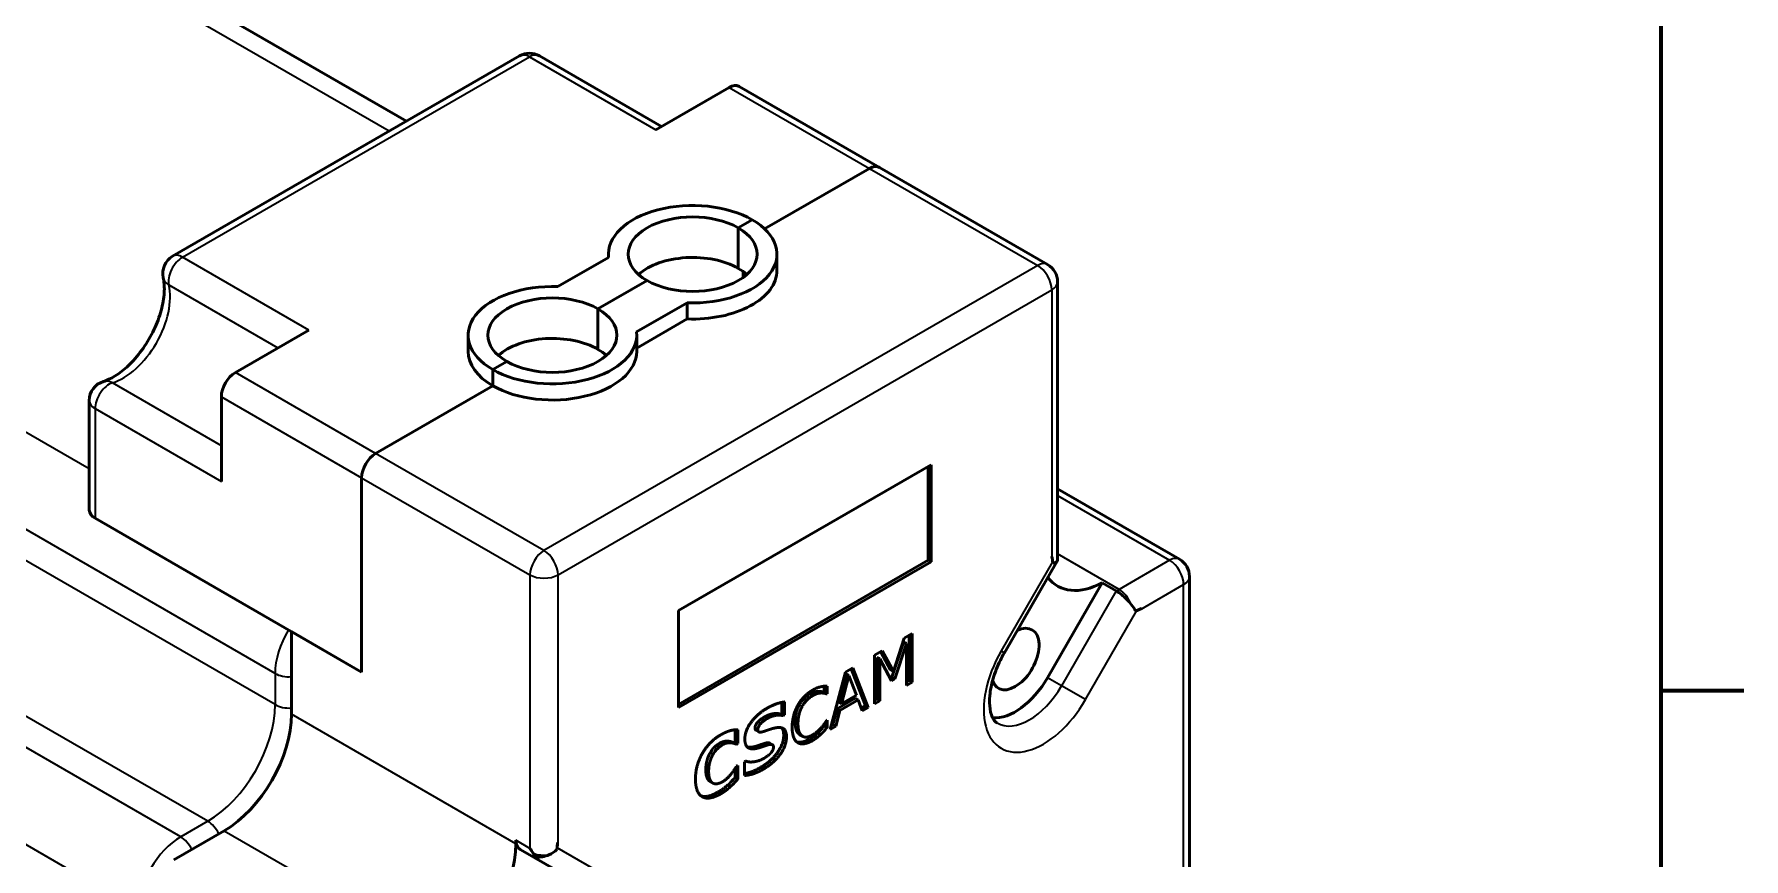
# Model space of a CAD drawing. Header units: millimetres. Extents: x -573 to 765, y -109 to 361.
# Drawn here: x -150.7 to -64.6, y 261.2 to 302.8 of the extents above; entities that cross this region are included whole.
import ezdxf

# ---------------------------------------------------------------- set-up
doc = ezdxf.new("R2010")
doc.units = ezdxf.units.MM
doc.header["$LTSCALE"] = 1.2
for name, color, linetype, lineweight in [('경계(ISO)', 7, 'Continuous', 70), ('외형선(ISO)', 7, 'Continuous', 50), ('좁은 외형선(ISO)', 7, 'Continuous', 35)]:
    doc.layers.add(name, color=color, linetype=linetype, lineweight=lineweight)

# ---------------------------------------------------------------- blocks, each defined once
blk = doc.blocks.new('경계 Default Border')
at = {"layer": '경계(ISO)'}
blk.add_line((410, 222.75), (413.4, 222.75), dxfattribs=at)
at = {"layer": '경계(ISO)', "flags": 128}
blk.add_lwpolyline([(10, 10), (10, 287), (410, 287), (410, 10), (10, 10)], dxfattribs=at)

msp = doc.modelspace()

# ---------------------------------------------------------------- linework, layer by layer
at = {"layer": '외형선(ISO)', "color": 0}
for p, q in [((-131.977, 298.393), (-148.741, 308.071)), ((-143.766, 291.587), (-126.277, 301.684)), ((-119.12, 298.129), (-125.277, 301.684)), ((-119.413, 297.96), (-115.713, 300.097)), ((-108.141, 296.064), (-115.213, 300.146)), ((-108.641, 296.014), (-113.923, 292.965)), ((-108.641, 296.014), (-113.923, 292.965)), ((-99.656, 291.165), (-108.141, 296.064)), ((-115.253, 293.014), (-114.546, 293.422)), ((-114.546, 293.422), (-115.253, 293.014)), ((-115.253, 293.014), (-115.253, 290.972)), ((-115.253, 293.014), (-115.253, 290.972)), ((-121.792, 291.525), (-124.341, 290.053)), ((-121.801, 291.519), (-121.801, 291.687)), ((-113.301, 290.87), (-113.301, 291.687)), ((-115.005, 290.52), (-115.005, 290.812)), ((-119.849, 290.36), (-122.324, 288.931)), ((-119.849, 290.36), (-122.324, 288.931)), ((-99.156, 276.337), (-99.156, 290.299)), ((-122.324, 288.931), (-122.324, 286.89)), ((-122.324, 288.931), (-122.324, 286.89)), ((-117.832, 289.238), (-120.381, 287.767)), ((-117.832, 289.238), (-117.832, 288.422)), ((-140.603, 285.726), (-136.902, 287.863)), ((-117.832, 288.422), (-120.372, 286.955)), ((-128.872, 287.604), (-128.872, 286.788)), ((-120.372, 286.788), (-120.372, 287.604)), ((-126.92, 286.278), (-127.627, 285.869)), ((-126.92, 286.278), (-127.627, 285.869)), ((-127.627, 285.053), (-127.627, 285.869)), ((-127.627, 285.869), (-127.627, 285.053)), ((-141.31, 280.229), (-141.31, 284.502)), ((-127.627, 285.053), (-133.532, 281.644)), ((-127.627, 285.053), (-133.532, 281.644)), ((-147.967, 278.786), (-147.967, 284.311)), ((-118.258, 273.724), (-105.53, 281.072)), ((-105.672, 280.991), (-105.672, 276.255)), ((-105.53, 281.072), (-105.53, 276.173)), ((-134.239, 280.419), (-134.239, 270.621)), ((-134.239, 280.419), (-134.239, 270.621)), ((-93.009, 276.305), (-99.156, 279.853)), ((-134.239, 270.621), (-147.674, 278.378)), ((-105.672, 276.255), (-118.258, 268.988)), ((-105.53, 276.173), (-118.258, 268.825)), ((-105.53, 276.173), (-105.672, 276.255)), ((-101.839, 271.593), (-99.171, 276.216)), ((-99.449, 276.389), (-99.43, 276.421)), ((-99.43, 276.421), (-99.431, 276.422)), ((-96.903, 275.116), (-99.663, 270.336)), ((-96.903, 275.116), (-96.196, 274.707)), ((-92.509, 275.439), (-92.509, 246.698)), ((-118.258, 268.825), (-118.258, 273.724)), ((-94.93, 273.823), (-94.949, 273.791)), ((-94.93, 273.823), (-94.931, 273.824)), ((-137.774, 268.498), (-137.774, 272.662)), ((-137.774, 272.662), (-134.239, 270.621)), ((-106.885, 272.33), (-106.493, 272.556)), ((-106.635, 272.474), (-106.635, 270.188)), ((-106.493, 272.556), (-106.493, 270.106)), ((-108.381, 271.466), (-107.996, 271.688)), ((-108.07, 271.645), (-107.573, 270.732)), ((-107.996, 271.688), (-107.432, 270.65)), ((-106.917, 272.134), (-107.506, 270.359)), ((-107.432, 270.65), (-106.885, 272.33)), ((-106.776, 272.053), (-107.364, 270.277)), ((-106.776, 272.053), (-106.917, 272.134)), ((-106.776, 269.943), (-106.776, 272.053)), ((-110.625, 267.721), (-109.853, 270.616)), ((-109.853, 270.616), (-109.475, 270.834)), ((-109.565, 270.782), (-108.844, 268.912)), ((-109.475, 270.834), (-108.703, 268.83)), ((-108.381, 269.016), (-108.381, 271.466)), ((-108.118, 271.278), (-108.259, 271.359)), ((-108.259, 271.359), (-108.259, 269.25)), ((-107.532, 270.18), (-108.118, 271.278)), ((-108.118, 271.278), (-108.118, 269.168)), ((-107.432, 270.65), (-107.573, 270.732)), ((-110.917, 269.905), (-110.917, 269.607)), ((-110.776, 269.911), (-110.776, 269.525)), ((-109.812, 270.519), (-110.186, 269.099)), ((-109.671, 270.437), (-110.045, 269.017)), ((-109.671, 270.437), (-109.812, 270.519)), ((-109.299, 269.448), (-109.671, 270.437)), ((-107.506, 270.359), (-107.599, 270.305)), ((-107.364, 270.277), (-107.532, 270.18)), ((-107.364, 270.277), (-107.506, 270.359)), ((-106.635, 270.188), (-106.776, 270.106)), ((-106.493, 270.106), (-106.776, 269.943)), ((-106.493, 270.106), (-106.635, 270.188)), ((-113.061, 269.09), (-113.061, 268.537)), ((-112.92, 269.113), (-112.92, 268.456)), ((-110.917, 269.607), (-110.938, 269.595)), ((-110.797, 269.513), (-110.938, 269.595)), ((-110.776, 269.525), (-110.917, 269.607)), ((-110.776, 269.525), (-110.797, 269.513)), ((-109.352, 269.299), (-110.275, 268.766)), ((-110.045, 269.017), (-110.186, 269.099)), ((-109.21, 269.217), (-110.133, 268.684)), ((-110.045, 269.017), (-109.299, 269.448)), ((-109.21, 269.217), (-109.352, 269.299)), ((-109.003, 268.657), (-109.21, 269.217)), ((-108.844, 268.912), (-109.052, 268.792)), ((-108.703, 268.83), (-108.844, 268.912)), ((-108.259, 269.25), (-108.381, 269.18)), ((-108.118, 269.168), (-108.381, 269.016)), ((-108.118, 269.168), (-108.259, 269.25)), ((-114.108, 268.033), (-114.249, 268.115)), ((-113.061, 268.537), (-113.13, 268.498)), ((-112.989, 268.416), (-113.13, 268.498)), ((-112.92, 268.456), (-113.061, 268.537)), ((-112.92, 268.456), (-112.989, 268.416)), ((-110.797, 268.181), (-110.776, 268.193)), ((-110.776, 268.193), (-110.776, 267.811)), ((-110.275, 268.766), (-110.481, 267.967)), ((-110.133, 268.684), (-110.339, 267.885)), ((-110.133, 268.684), (-110.275, 268.766)), ((-108.703, 268.83), (-109.003, 268.657)), ((-115.413, 267.706), (-115.413, 267.102)), ((-115.272, 267.714), (-115.272, 267.021)), ((-114.216, 267.601), (-114.357, 267.683)), ((-112.014, 267.38), (-112.156, 267.462)), ((-110.917, 268.002), (-110.917, 267.893)), ((-110.776, 267.811), (-110.917, 267.893)), ((-110.339, 267.885), (-110.625, 267.721)), ((-110.481, 267.967), (-110.574, 267.914)), ((-110.339, 267.885), (-110.481, 267.967)), ((-115.621, 267.052), (-115.762, 267.134)), ((-115.413, 267.102), (-115.486, 267.06)), ((-115.344, 266.979), (-115.486, 267.06)), ((-115.272, 267.021), (-115.413, 267.102)), ((-115.272, 267.021), (-115.344, 266.979)), ((-113.532, 266.956), (-113.674, 267.037)), ((-115.413, 265.755), (-115.413, 265.309)), ((-115.338, 265.872), (-115.272, 265.91)), ((-115.272, 265.91), (-115.272, 265.227)), ((-114.936, 266.085), (-114.865, 266.126)), ((-114.936, 265.402), (-114.936, 266.085)), ((-116.536, 265.022), (-116.677, 265.104)), ((-115.627, 264.858), (-115.769, 264.94)), ((-115.272, 265.227), (-115.413, 265.309)), ((-143.714, 261.15), (-141.168, 262.62)), ((-126.461, 262.138), (-126.461, 261.966)), ((-124.358, 262.029), (-124.358, 262.03)), ((-124.339, 262.019), (-124.358, 262.029)), ((-126.253, 261.68), (-125.546, 261.272)), ((-125.546, 261.272), (-122.997, 259.8))]:
    msp.add_line(p, q, dxfattribs=at)
for centre, start, end in [((-125.777, 300.818), 60, 120), ((-143.266, 290.721), 120, 193.05943), ((-100.156, 290.299), 0, 60), ((-146.967, 284.311), 106.94057, 180), ((-93.509, 275.439), 0, 60)]:
    msp.add_arc(centre, 1, start, end, dxfattribs=at)
for centre, major_axis, ratio, start_param, end_param in [((-115.713, 299.28), (0.5, 0.866), 0.57735, 0, 0.785398), ((-108.641, 295.198), (0.5, 0.866), 0.57735, 0, 0.785398), ((-108.641, 295.198), (0.5, 0.866), 0.57735, 0, 0.785398), ((-117.551, 291.687), (-4.25, 0), 0.57735, 3.926991, 6.34933), ((-117.551, 291.687), (-3.25, 0), 0.57735, 3.926991, 7.068583), ((-117.551, 291.687), (4.25, 0), 0.57735, 4.646245, 7.068583), ((-117.551, 291.687), (3.25, 0), 0.57735, 3.926991, 7.068583), ((-117.551, 289.646), (-3.25, 0), 0.57735, 3.926991, 5.708074), ((-117.551, 290.87), (4.25, 0), 0.57735, 4.646245, 6.283185), ((-117.551, 289.646), (-3.25, 0), 0.57735, 3.716704, 3.926991), ((-124.622, 287.604), (-4.25, 0), 0.57735, 4.646245, 7.068583), ((-124.622, 287.604), (-3.25, 0), 0.57735, 3.926991, 7.068583), ((-124.622, 287.604), (3.25, 0), 0.57735, 3.926991, 7.068583), ((-124.622, 287.604), (4.25, 0), 0.57735, 3.926991, 6.34933), ((-124.622, 285.563), (-3.25, 0), 0.57735, 3.926991, 5.708074), ((-124.622, 286.788), (-4.25, 0), 0.57735, 0, 0.785398), ((-124.622, 286.788), (4.25, 0), 0.57735, 3.926991, 6.283185), ((-124.622, 285.563), (-3.25, 0), 0.57735, 3.716704, 3.926991), ((-140.603, 284.91), (-0.5, -0.866), 0.57735, 3.926991, 5.497787), ((-133.532, 280.827), (0.5, 0.866), 0.57735, 0.785398, 2.356194), ((-133.532, 280.827), (-0.5, -0.866), 0.57735, 3.926991, 5.497787), ((-146.967, 278.786), (-1, 0), 0.57735, 0, 0.785398), ((-100.156, 276.797), (0.707, 1.225), 0.57735, 4.712389, 4.738974), ((-94.499, 279.766), (-3.5, -6.062), 0.57735, 5.584963, 5.630725), ((-100.156, 276.509), (0.996, -0.267), 0.317837, 5.657614, 6.115572), ((-96.762, 279.113), (-2.4, -4.157), 0.57735, 6.051164, 7.026977), ((-95.906, 274.055), (-0.729, 0.729), 0.317837, 3.916899, 4.374857), ((-94.499, 279.766), (3.5, 6.062), 0.57735, 3.794053, 3.839815), ((-101.288, 271.274), (-0.85, -1.472), 0.57735, 5.809162, 10.131384), ((-101.288, 271.274), (-1.625, -2.815), 0.57735, 0.265565, 1.570796), ((-141.168, 266.539), (-2.4, -4.157), 0.57735, 0.785398, 2.356194), ((-125.753, 262.546), (-0.5, -0.866), 0.57735, 5.497787, 6.283185), ((-129.289, 259.68), (-3.5, -6.062), 0.57735, 2.223256, 2.269019), ((-129.855, 260.007), (-2.4, -4.157), 0.57735, 0.785398, 2.356194), ((-125.046, 262.138), (0.707, -1.225), 0.57735, 4.712389, 4.924381), ((-125.046, 262.138), (0.5, 0.866), 0.239146, 3.141593, 3.538107), ((-125.046, 262.138), (-0.924, -0.533), 0.717439, 1.43067, 1.888628)]:
    msp.add_ellipse(centre, major_axis=major_axis, ratio=ratio, start_param=start_param, end_param=end_param, dxfattribs=at)
for points, degree, knots in [([(-147.258, 285.268), (-147.082, 285.321), (-146.878, 285.414), (-146.446, 285.684), (-146.219, 285.861), (-145.766, 286.293), (-145.541, 286.549), (-145.124, 287.119), (-144.932, 287.432), (-144.608, 288.079), (-144.475, 288.412), (-144.284, 289.053), (-144.224, 289.361), (-144.174, 289.912), (-144.182, 290.156), (-144.221, 290.405), (-144.23, 290.451), (-144.24, 290.495)], 3, [1.338837, 1.338837, 1.338837, 1.338837, 1.612396, 1.612396, 1.88603, 1.88603, 2.168603, 2.168603, 2.457196, 2.457196, 2.746614, 2.746614, 3.031373, 3.031373, 3.307222, 3.307222, 3.373552, 3.373552, 3.373552, 3.373552]), ([(-99.156, 276.337), (-99.156, 276.332), (-99.156, 276.328), (-99.156, 276.32), (-99.156, 276.315), (-99.156, 276.307), (-99.156, 276.303), (-99.156, 276.294), (-99.156, 276.29), (-99.156, 276.282), (-99.156, 276.277), (-99.156, 276.273)], 3, [4.71238898, 4.71238898, 4.71238898, 4.71238898, 4.71570126, 4.71570126, 4.71901354, 4.71901354, 4.72232582, 4.72232582, 4.7256381, 4.7256381, 4.72895038, 4.72895038, 4.72895038, 4.72895038]), ([(-95.446, 274.032), (-95.513, 274.116), (-95.589, 274.202), (-95.756, 274.371), (-95.845, 274.453), (-96.024, 274.597), (-96.113, 274.659), (-96.196, 274.707)], 3, [-0.1069299, -0.1069299, -0.1069299, -0.1069299, -0.0718102, -0.0718102, -0.0356871, -0.0356871, -0.0002403, -0.0002403, -0.0002403, -0.0002403]), ([(-102.205, 268.052), (-102.271, 268.089), (-102.332, 268.144), (-102.463, 268.365), (-102.526, 268.533), (-102.588, 268.949), (-102.595, 269.182), (-102.547, 269.702), (-102.491, 269.99), (-102.313, 270.596), (-102.19, 270.913), (-101.976, 271.348), (-101.91, 271.472), (-101.839, 271.593)], 3, [0.785398, 0.785398, 0.785398, 0.785398, 1.099557, 1.099557, 1.413717, 1.413717, 1.683183, 1.683183, 1.957949, 1.957949, 2.241609, 2.241609, 2.356194, 2.356194, 2.356194, 2.356194]), ([(-111.638, 267.255), (-111.87, 267.121), (-112.199, 267.062), (-112.311, 267.1)], 2, [0, 0, 0, 1, 1.743819, 1.743819, 1.743819]), ([(-113.674, 267.037), (-113.68, 267.041), (-113.756, 267.072), (-113.89, 267.032)], 2, [0.891304, 0.891304, 0.891304, 1, 2, 2, 2]), ([(-116.888, 265.691), (-116.888, 265.423), (-116.763, 265.154), (-116.677, 265.104)], 2, [0, 0, 0, 1, 1.89899, 1.89899, 1.89899]), ([(-114.114, 265.818), (-114.421, 265.641), (-114.799, 265.525), (-114.936, 265.502)], 2, [0, 0, 0, 1, 1.654886, 1.654886, 1.654886]), ([(-116.288, 264.559), (-116.565, 264.399), (-116.991, 264.325), (-117.139, 264.379)], 2, [0, 0, 0, 1, 1.826136, 1.826136, 1.826136]), ([(-125.428, 261.293), (-125.452, 261.319), (-125.476, 261.345), (-125.531, 261.408), (-125.561, 261.444), (-125.589, 261.481)], 3, [-0.02444442, -0.02444442, -0.02444442, -0.02444442, -0.0139508, -0.0139508, -0.00000086, -0.00000086, -0.00000086, -0.00000086]), ([(-124.796, 261.407), (-124.903, 261.359), (-125.016, 261.324), (-125.23, 261.288), (-125.331, 261.284), (-125.428, 261.293)], 3, [-0.10692985, -0.10692985, -0.10692985, -0.10692985, -0.07181021, -0.07181021, -0.04024221, -0.04024221, -0.04024221, -0.04024221])]:
    msp.add_open_spline(points, degree=degree, knots=knots, dxfattribs=at)
for points, degree in [([(-99.398, 276.107), (-99.4, 276.13), (-99.403, 276.153), (-99.405, 276.176)], 3), ([(-99.156, 276.273), (-99.155, 276.243), (-99.166, 276.216), (-99.188, 276.192)], 3), ([(-95.223, 273.696), (-95.125, 273.735), (-95.027, 273.778), (-94.931, 273.824)], 3), ([(-95.155, 273.722), (-95.177, 273.713), (-95.2, 273.704), (-95.223, 273.696)], 3), ([(-111.494, 269.712), (-111.325, 269.81), (-110.984, 269.911), (-110.776, 269.911)], 2), ([(-113.815, 268.788), (-113.57, 268.929), (-113.094, 269.095), (-112.92, 269.113)], 2), ([(-112.535, 267.839), (-112.535, 268.143), (-112.386, 268.705), (-112.248, 268.949)], 2), ([(-112.176, 268.958), (-112.275, 268.777), (-112.384, 268.338), (-112.384, 268.09)], 2), ([(-112.248, 268.949), (-112.113, 269.187), (-111.728, 269.577), (-111.494, 269.712)], 2), ([(-111.655, 269.505), (-111.816, 269.412), (-112.074, 269.143), (-112.176, 268.958)], 2), ([(-111.513, 269.423), (-111.675, 269.33), (-111.933, 269.061), (-112.035, 268.876)], 2), ([(-110.938, 269.595), (-111.115, 269.663), (-111.459, 269.618), (-111.655, 269.505)], 2), ([(-110.797, 269.513), (-110.973, 269.581), (-111.318, 269.536), (-111.513, 269.423)], 2), ([(-114.922, 267.246), (-114.922, 267.645), (-114.302, 268.507), (-113.815, 268.788)], 2), ([(-114.249, 268.115), (-114.314, 268.05), (-114.407, 267.879), (-114.407, 267.805)], 2), ([(-114.108, 268.033), (-114.173, 267.968), (-114.265, 267.798), (-114.265, 267.723)], 2), ([(-113.938, 268.355), (-114.019, 268.309), (-114.177, 268.192), (-114.249, 268.115)], 2), ([(-113.797, 268.274), (-113.878, 268.227), (-114.035, 268.11), (-114.108, 268.033)], 2), ([(-113.13, 268.498), (-113.28, 268.549), (-113.712, 268.486), (-113.938, 268.355)], 2), ([(-112.989, 268.416), (-113.138, 268.467), (-113.57, 268.404), (-113.797, 268.274)], 2), ([(-112.384, 268.09), (-112.384, 267.832), (-112.263, 267.532), (-112.167, 267.469)], 2), ([(-112.035, 268.876), (-112.133, 268.695), (-112.243, 268.256), (-112.243, 268.008)], 2), ([(-111.512, 267.447), (-111.307, 267.565), (-110.951, 267.932), (-110.797, 268.181)], 2), ([(-117.066, 266.519), (-116.904, 266.802), (-116.427, 267.284), (-116.144, 267.448)], 2), ([(-116.144, 267.448), (-115.989, 267.538), (-115.738, 267.643), (-115.631, 267.672)], 2), ([(-115.631, 267.672), (-115.52, 267.699), (-115.34, 267.711), (-115.272, 267.714)], 2), ([(-114.336, 266.768), (-114.647, 266.705), (-114.922, 266.947), (-114.922, 267.246)], 2), ([(-114.407, 267.805), (-114.407, 267.711), (-114.357, 267.683)], 2), ([(-114.265, 267.723), (-114.265, 267.609), (-114.116, 267.574), (-113.908, 267.645)], 2), ([(-112.962, 267.433), (-112.962, 267.01), (-113.583, 266.125), (-114.114, 265.818)], 2), ([(-112.821, 267.351), (-112.821, 266.929), (-113.441, 266.043), (-113.972, 265.737)], 2), ([(-113.908, 267.645), (-113.772, 267.69), (-113.52, 267.775), (-113.377, 267.805)], 2), ([(-113.377, 267.805), (-113.092, 267.859), (-112.821, 267.647), (-112.821, 267.351)], 2), ([(-113.068, 267.808), (-112.962, 267.694), (-112.962, 267.433)], 2), ([(-112.244, 267.052), (-112.381, 267.129), (-112.535, 267.522), (-112.535, 267.839)], 2), ([(-111.496, 267.174), (-111.728, 267.04), (-112.106, 266.972), (-112.244, 267.052)], 2), ([(-112.243, 268.008), (-112.243, 267.751), (-112.121, 267.451), (-112.026, 267.388)], 2), ([(-112.167, 267.469), (-112.162, 267.465), (-112.156, 267.462)], 2), ([(-112.026, 267.388), (-111.926, 267.324), (-111.659, 267.362), (-111.512, 267.447)], 2), ([(-111.225, 267.569), (-111.312, 267.487), (-111.516, 267.325), (-111.638, 267.255)], 2), ([(-111.084, 267.488), (-111.171, 267.406), (-111.375, 267.244), (-111.496, 267.174)], 2), ([(-110.917, 267.893), (-110.995, 267.808), (-111.122, 267.667), (-111.225, 267.569)], 2), ([(-110.776, 267.811), (-110.854, 267.727), (-110.98, 267.586), (-111.084, 267.488)], 2), ([(-117.409, 265.229), (-117.409, 265.57), (-117.233, 266.224), (-117.066, 266.519)], 2), ([(-116.668, 266.546), (-116.767, 266.379), (-116.888, 265.948), (-116.888, 265.691)], 2), ([(-116.526, 266.464), (-116.625, 266.298), (-116.746, 265.866), (-116.746, 265.609)], 2), ([(-116.189, 267.032), (-116.322, 266.956), (-116.567, 266.716), (-116.668, 266.546)], 2), ([(-116.047, 266.951), (-116.181, 266.874), (-116.425, 266.635), (-116.526, 266.464)], 2), ([(-115.762, 267.134), (-115.855, 267.141), (-116.068, 267.102), (-116.189, 267.032)], 2), ([(-115.621, 267.052), (-115.714, 267.059), (-115.926, 267.021), (-116.047, 266.951)], 2), ([(-115.486, 267.06), (-115.532, 267.08), (-115.674, 267.125), (-115.762, 267.134)], 2), ([(-115.344, 266.979), (-115.391, 266.999), (-115.532, 267.043), (-115.621, 267.052)], 2), ([(-114.478, 266.849), (-114.676, 266.809), (-114.803, 266.844)], 2), ([(-113.89, 267.032), (-114.029, 266.989), (-114.34, 266.877), (-114.478, 266.849)], 2), ([(-113.748, 266.951), (-113.888, 266.908), (-114.199, 266.796), (-114.336, 266.768)], 2), ([(-113.952, 266.275), (-113.894, 266.309), (-113.706, 266.441), (-113.645, 266.502)], 2), ([(-113.478, 266.839), (-113.478, 266.935), (-113.615, 266.99), (-113.748, 266.951)], 2), ([(-113.645, 266.502), (-113.572, 266.579), (-113.478, 266.739), (-113.478, 266.839)], 2), ([(-116.746, 265.609), (-116.746, 265.341), (-116.615, 265.058), (-116.516, 265.012)], 2), ([(-116.043, 265.089), (-115.928, 265.156), (-115.7, 265.367), (-115.603, 265.493)], 2), ([(-115.603, 265.493), (-115.522, 265.593), (-115.383, 265.8), (-115.338, 265.872)], 2), ([(-113.972, 265.737), (-114.28, 265.559), (-114.736, 265.419), (-114.936, 265.402)], 2), ([(-114.865, 266.126), (-114.67, 266.057), (-114.179, 266.145), (-113.952, 266.275)], 2), ([(-117.058, 264.324), (-117.225, 264.414), (-117.409, 264.865), (-117.409, 265.229)], 2), ([(-116.516, 265.012), (-116.415, 264.966), (-116.165, 265.019), (-116.043, 265.089)], 2), ([(-115.769, 264.94), (-115.89, 264.83), (-116.102, 264.666), (-116.288, 264.559)], 2), ([(-115.627, 264.858), (-115.748, 264.749), (-115.96, 264.584), (-116.146, 264.477)], 2), ([(-115.413, 265.309), (-115.506, 265.208), (-115.676, 265.026), (-115.769, 264.94)], 2), ([(-115.272, 265.227), (-115.364, 265.127), (-115.534, 264.945), (-115.627, 264.858)], 2), ([(-116.146, 264.477), (-116.423, 264.317), (-116.89, 264.237), (-117.058, 264.324)], 2), ([(-124.394, 261.675), (-124.379, 261.795), (-124.367, 261.914), (-124.358, 262.03)], 3), ([(-124.383, 261.755), (-124.386, 261.729), (-124.39, 261.702), (-124.394, 261.675)], 3)]:
    msp.add_open_spline(points, degree=degree, dxfattribs=at)
at = {"layer": '좁은 외형선(ISO)', "color": 0}
for p, q in [((-132.856, 297.886), (-150.241, 307.923)), ((-143.266, 291.537), (-125.777, 301.634)), ((-125.777, 301.634), (-119.413, 297.96)), ((-115.713, 300.097), (-108.641, 296.014)), ((-108.641, 296.014), (-100.156, 291.115)), ((-147.967, 280.858), (-172.543, 295.047)), ((-138.602, 270.552), (-174.664, 291.372)), ((-136.902, 287.863), (-143.266, 291.537)), ((-100.156, 291.115), (-125.046, 276.745)), ((-138.602, 268.976), (-174.664, 289.797)), ((-143.954, 290.136), (-138.46, 286.964)), ((-124.339, 275.52), (-99.449, 289.891)), ((-99.449, 289.891), (-99.449, 276.389)), ((-133.532, 281.644), (-140.603, 285.726)), ((-141.31, 282.027), (-146.804, 285.2)), ((-141.31, 284.502), (-134.239, 280.419)), ((-141.996, 263.097), (-178.058, 283.918)), ((-147.674, 283.903), (-147.674, 278.378)), ((-147.674, 283.903), (-141.31, 280.229)), ((-143.36, 262.309), (-179.423, 283.13)), ((-125.046, 276.745), (-133.532, 281.644)), ((-134.239, 280.419), (-125.753, 275.52)), ((-145.482, 258.635), (-181.544, 279.456)), ((-99.156, 279.515), (-93.509, 276.255)), ((-99.405, 276.176), (-101.998, 271.685)), ((-96.055, 274.785), (-99.156, 276.576)), ((-93.509, 276.255), (-96.055, 274.785)), ((-125.753, 275.52), (-125.753, 261.73)), ((-124.339, 262.019), (-124.339, 275.52)), ((-94.949, 273.791), (-92.802, 275.03)), ((-92.802, 246.29), (-92.802, 275.03)), ((-96.196, 274.707), (-98.955, 269.928)), ((-97.748, 269.231), (-95.155, 273.722)), ((-101.998, 271.685), (-101.839, 271.593)), ((-138.602, 270.552), (-138.602, 268.976)), ((-98.955, 269.928), (-99.663, 270.336)), ((-97.748, 269.231), (-98.955, 269.928)), ((-112.035, 268.876), (-112.176, 268.958)), ((-111.513, 269.423), (-111.655, 269.505)), ((-126.461, 261.966), (-137.774, 268.498)), ((-113.797, 268.274), (-113.938, 268.355)), ((-112.243, 268.008), (-112.384, 268.09)), ((-114.265, 267.723), (-114.407, 267.805)), ((-112.821, 267.351), (-112.962, 267.433)), ((-112.026, 267.388), (-112.167, 267.469)), ((-111.496, 267.174), (-111.638, 267.255)), ((-111.084, 267.488), (-111.225, 267.569)), ((-116.526, 266.464), (-116.668, 266.546)), ((-116.047, 266.951), (-116.189, 267.032)), ((-114.336, 266.768), (-114.478, 266.849)), ((-113.748, 266.951), (-113.89, 267.032)), ((-112.244, 267.052), (-112.251, 267.056)), ((-116.746, 265.609), (-116.888, 265.691)), ((-113.972, 265.737), (-114.114, 265.818)), ((-117.058, 264.324), (-117.083, 264.339)), ((-116.146, 264.477), (-116.288, 264.559)), ((-141.996, 263.097), (-143.36, 262.309)), ((-141.168, 262.62), (-129.855, 256.088)), ((-125.753, 261.73), (-126.461, 262.138)), ((-121.79, 260.258), (-124.383, 261.755))]:
    msp.add_line(p, q, dxfattribs=at)
for centre, major_axis, ratio, start_param, end_param in [((-125.777, 300.818), (-0.5, 0.866), 0.57735, 5.497787, 6.283185), ((-125.777, 300.818), (0.5, 0.866), 0.57735, 0, 0.785398), ((-143.266, 290.721), (0.5, 0.866), 0.57735, 0.785398, 2.588154), ((-143.266, 290.721), (-0.5, 0.866), 0.57735, 5.497787, 6.283185), ((-143.266, 290.721), (-0.974, -0.226), 0.694612, 0, 0.63922), ((-100.156, 290.299), (0.5, 0.866), 0.57735, 0, 0.785398), ((-100.156, 290.299), (-0.5, 0.866), 0.57735, 3.926991, 5.497787), ((-146.26, 288.176), (1.675, 2.901), 0.57735, 3.695031, 5.729747), ((-100.156, 290.299), (1, 0), 0.57735, 5.497787, 6.283185), ((-146.967, 284.311), (-0.291, 0.957), 0.694612, 5.643965, 6.283185), ((-146.967, 284.311), (0.5, 0.866), 0.57735, 0.553439, 2.356194), ((-146.967, 284.311), (-1, 0), 0.57735, 0, 0.785398), ((-125.046, 275.928), (0.5, 0.866), 0.57735, 0.785398, 2.356194), ((-125.046, 275.928), (0.5, -0.866), 0.57735, 0.785398, 2.356194), ((-100.156, 276.337), (1, 0), 0.57735, 6.030612, 6.283185), ((-93.509, 275.439), (0.5, 0.866), 0.57735, 0, 0.785398), ((-93.509, 275.439), (-0.5, 0.866), 0.57735, 3.926991, 5.497787), ((-125.046, 275.928), (1, 0), 0.57735, 3.926991, 5.497787), ((-93.509, 275.439), (1, 0), 0.57735, 5.497787, 6.283185), ((-96.055, 278.705), (-2.4, -4.157), 0.57735, 0.743792, 0.785398), ((-96.055, 273.969), (-0.5, 0.866), 0.57735, 4.459816, 5.497787), ((-136.48, 271.777), (-1.5, -2.598), 0.57735, 4.672309, 5.497787), ((-99.873, 270.458), (-2.125, -3.681), 0.57735, 4.712389, 7.853982), ((-137.894, 270.96), (-1, 0), 0.57735, 0.785398, 1.691296), ((-100.58, 270.866), (-1.625, -2.815), 0.57735, 0, 1.570796), ((-141.996, 267.016), (-2.4, -4.157), 0.57735, 0.785398, 2.356194), ((-137.894, 269.384), (-1, 0), 0.57735, 0.785398, 1.691296), ((-141.996, 262.281), (-0.5, 0.866), 0.57735, 4.591889, 5.497787), ((-143.36, 259.86), (-1.5, -2.598), 0.57735, 3.926991, 5.497787), ((-143.36, 261.493), (-0.5, 0.866), 0.57735, 4.591889, 5.497787), ((-125.046, 261.966), (-1, 0), 0.57735, 0.99739, 1.823369)]:
    msp.add_ellipse(centre, major_axis=major_axis, ratio=ratio, start_param=start_param, end_param=end_param, dxfattribs=at)

# ---------------------------------------------------------------- block references
at = {"color": 0, "xscale": 1.2289725, "yscale": 1.2289725, "zscale": 1.2289725}
msp.add_blockref('경계 Default Border', (-572.62, -4.069), dxfattribs=at)

doc.saveas('drawing.dxf')
